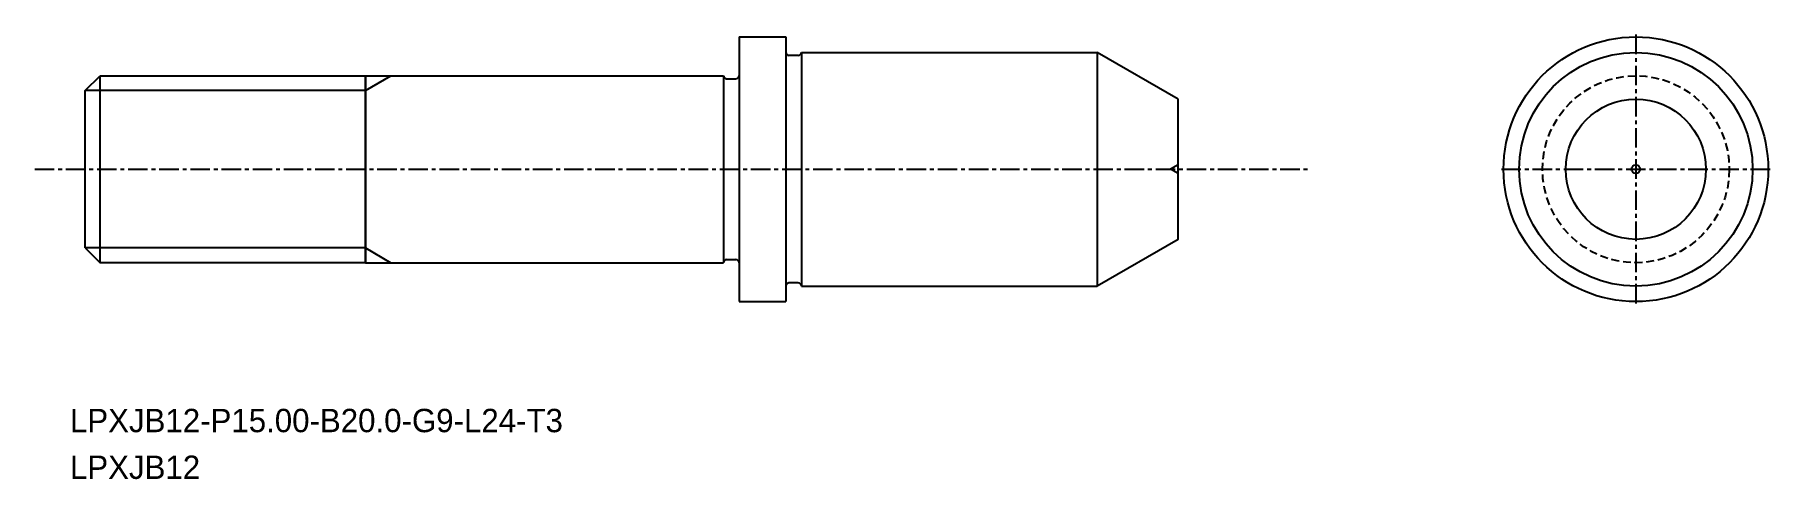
# Model space of a CAD drawing. Extents: x -1791 to -1680, y -799 to -770.
import ezdxf

# ---------------------------------------------------------------- set-up
doc = ezdxf.new("R2010")
doc.units = 0
doc.linetypes.add('CENTER', pattern=[2, 1.25, -0.25, 0.25, -0.25])
doc.linetypes.add('DASHED', pattern=[0.75, 0.5, -0.25])
doc.layers.get('0').update_dxf_attribs({"linetype": 'CONTINUOUS'})
doc.layers.add('CENTER', color=1, linetype='CENTER')

msp = doc.modelspace()

# ---------------------------------------------------------------- linework, layer by layer
at = {"color": 7, "linetype": 'CONTINUOUS'}
for p, q in [((-1746.18, -770.2), (-1743.18, -770.2)), ((-1746.18, -770.2), (-1746.18, -787.2)), ((-1742.38, -771.4), (-1742.98, -771.4)), ((-1742.18, -771.2), (-1742.18, -786.2)), ((-1742.18, -771.2), (-1723.18, -771.2)), ((-1788.18, -773.64), (-1787.23, -772.7)), ((-1788.18, -783.75), (-1788.18, -773.64)), ((-1787.23, -772.7), (-1770.18, -772.7)), ((-1787.23, -784.7), (-1787.23, -772.7)), ((-1770.18, -772.7), (-1770.18, -784.7)), ((-1770.18, -784.7), (-1770.18, -772.7)), ((-1770.18, -772.7), (-1747.18, -772.7)), ((-1747.18, -772.7), (-1747.18, -784.7)), ((-1746.98, -772.9), (-1746.38, -772.9)), ((-1788.18, -783.75), (-1787.23, -784.7)), ((-1770.18, -784.7), (-1787.23, -784.7)), ((-1770.18, -784.7), (-1747.18, -784.7)), ((-1746.98, -784.5), (-1746.38, -784.5)), ((-1742.38, -786), (-1742.98, -786)), ((-1742.18, -786.2), (-1723.18, -786.2)), ((-1746.18, -787.2), (-1743.18, -787.2))]:
    msp.add_line(p, q, dxfattribs=at)
at = {"linetype": 'CONTINUOUS'}
for p, q in [((-1743.18, -770.2), (-1743.18, -787.2)), ((-1723.18, -771.2), (-1723.18, -786.2)), ((-1717.98, -774.2), (-1723.18, -771.2)), ((-1717.98, -783.2), (-1717.98, -774.2)), ((-1717.98, -783.2), (-1723.18, -786.2))]:
    msp.add_line(p, q, dxfattribs=at)
at = {"color": 3, "linetype": 'CONTINUOUS'}
for p, q in [((-1770.18, -773.64), (-1788.18, -773.64)), ((-1770.18, -773.64), (-1768.54, -772.7)), ((-1770.18, -783.75), (-1788.18, -783.75)), ((-1770.18, -783.75), (-1768.54, -784.7))]:
    msp.add_line(p, q, dxfattribs=at)
at = {"color": 3}
for p in [(-1717.98, -778.42), (-1717.98, -778.97)]:
    msp.add_line(p, (-1718.47, -778.7), dxfattribs=at)
at = {"linetype": 'CONTINUOUS'}
for radius in [8.5, 7.5, 4.5]:
    msp.add_circle((-1688.58, -778.7), radius, dxfattribs=at)
at = {"color": 3, "linetype": 'DASHED'}
msp.add_circle((-1688.58, -778.7), 6, dxfattribs=at)
msp.add_circle((-1688.58, -778.7), 0.276)
at = {"color": 7, "linetype": 'CONTINUOUS'}
for centre, start, end in [((-1742.98, -771.2), 180, 270), ((-1742.38, -771.2), 270, 0), ((-1746.98, -772.7), 180, 270), ((-1746.38, -772.7), 270, 0), ((-1746.98, -784.7), 90, 180), ((-1746.38, -784.7), 0, 90), ((-1742.98, -786.2), 90, 180), ((-1742.38, -786.2), 0, 90)]:
    msp.add_arc(centre, 0.2, start, end, dxfattribs=at)
at = {"layer": 'CENTER', "color": 1, "linetype": 'CENTER'}
for p, q in [((-1688.58, -770.06), (-1688.58, -787.33)), ((-1791.42, -778.7), (-1709.59, -778.7)), ((-1697.21, -778.7), (-1679.94, -778.7))]:
    msp.add_line(p, q, dxfattribs=at)

# ---------------------------------------------------------------- texts
for s, p in [('LPXJB12-P15.00-B20.0-G9-L24-T3', (-1789.16, -795.58)), ('LPXJB12', (-1789.16, -798.58))]:
    msp.add_text(s, height=1.5).set_placement(p)

doc.saveas('drawing.dxf')
